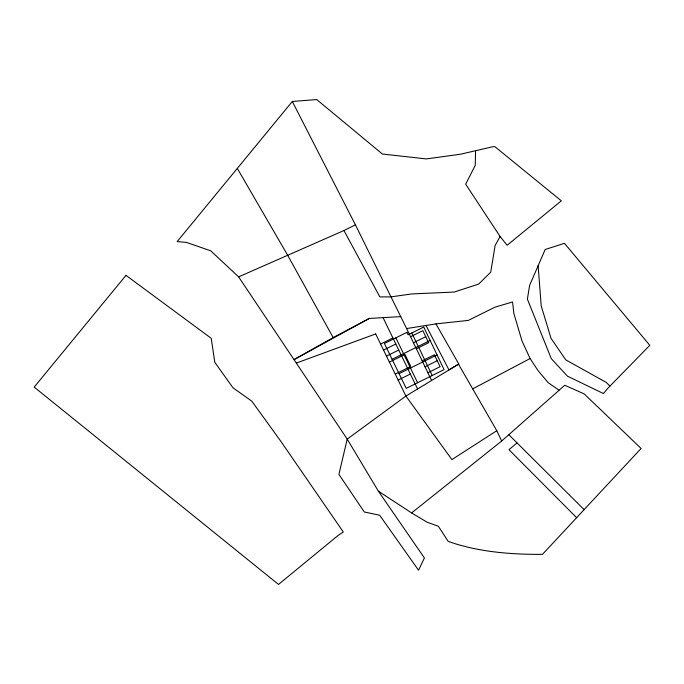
<?xml version="1.0" encoding="UTF-8"?>
<svg xmlns="http://www.w3.org/2000/svg" width="684" height="684" viewBox="0 0 684 684"><rect width="100%" height="100%" fill="white"/><g stroke="black" fill="none" stroke-linecap="round" stroke-linejoin="round"><path stroke-width="1.03" d="M475.568 150.822L475.235 165.374L465.684 184.184L500.098 236.519L507.126 245.274L561.325 200.839L494.951 146.718L493.01 146.684L460.477 154.216L426.346 158.91L382.407 154.028L316.743 99.565L292.316 101.471L177.147 241.597L186.381 242.384L210.74 250.814L238.622 276.875L347.207 439.119L378.389 491.206L424.413 557.973L418.54 570.225L379.654 515.223L364.298 511.974L338.922 474.388L347.207 439.119L405.92 396.045L458.784 364.016L435.939 323.9L406.629 328.551L355.432 224.874L292.316 101.471M538.137 265.743L529.604 285.399L527.39 299.122L551.295 358.673L567.455 376.174L603.433 393.548L607.914 388.204L649.8 345.317L564.445 243.316L545.165 249.498L538.137 265.743L541.206 305.876L551.056 338.392L565.771 359.861L606.332 382.459L609.974 386.135M500.098 236.519L495.122 245.445L490.719 272.181L478.74 284.048L454.253 292.051L411.725 293.94L390.897 296.882L379.868 296.907L343.941 230.534L238.622 276.875M411.606 512.923L427.098 522.2L438.359 526.252L448.182 541.395C478.287 552.005 510.726 554.562 542.48 554.348L641.088 448.482L584.247 393.941L564.77 385.246L501.646 441.052L411.606 512.923L378.389 491.206M584.204 509.725L517.053 442.916L508.964 449.679L576.715 517.771M425.935 325.327L448.961 369.924L458.784 364.016M458.502 364.204L496.789 430.698L451.91 459.597L405.92 396.045L375.678 333.912M369.249 318.462L333.168 337.58L294.188 359.527L369.24 318.462L400.884 316.598M472.618 388.905L530.109 358.527L537.812 370.283L548.217 382.715L558.965 390.128M343.941 230.534L355.432 224.874M380.586 344.043L392.89 337.964M383.527 350.08L395.814 344.009M410.562 336.725L422.849 330.654L428.62 342.727L416.359 348.789M386.46 356.108L398.738 350.037M413.461 342.761L425.739 336.699M392.094 359.288L430.151 340.478M389.393 362.118L404.937 354.432L410.742 366.427L395.224 374.097M422.139 360.793L434.374 354.748L440.094 366.718L427.893 372.754M399.088 373.669L437.05 354.911M398.131 380.065L410.357 374.028M425.021 366.778L437.238 360.742M296.377 363.067L375.661 333.937M435.939 323.9L468.275 320.411L494.883 307.202L512.538 301.969L513.864 313.511L522.012 340.991L530.109 358.527M508.802 434.648L517.053 442.916M237.322 168.435L287.75 255.406L333.168 337.58M395.856 337.828L417.591 382.732M383.049 317.65L417.591 388.965M411.794 332.971L432.22 375.507M406.629 328.551L431.595 380.458M496.789 430.698L501.646 441.052M125.984 275.353L34.2 387.11L278.516 584.435L337.768 535.726L343.282 531.972L281.03 441.573L251.832 401.183L233.013 387.845L214.819 362.332L211.219 338.306L125.984 275.353M406.929 332.356L384.408 343.479L406.228 388.35L444.087 369.642L423.747 327.063L408.109 334.792L406.929 332.356"/></g></svg>
